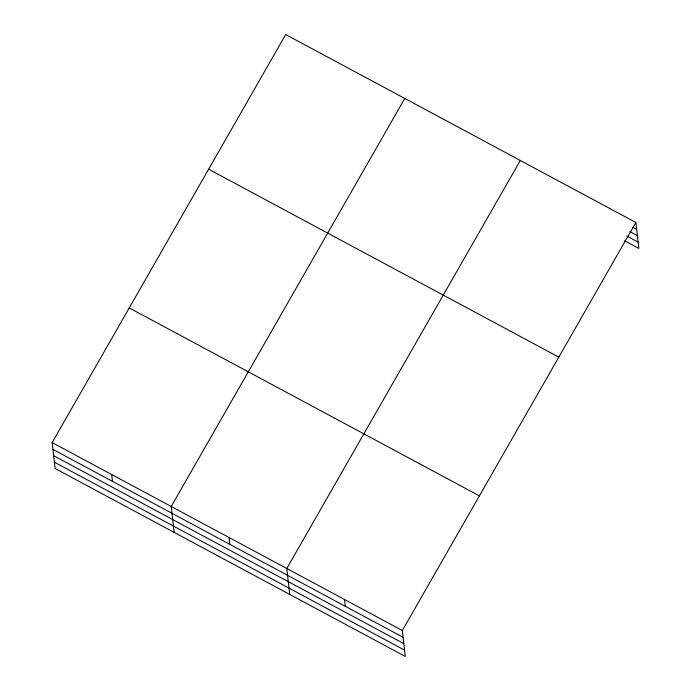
<?xml version="1.0" encoding="UTF-8"?>
<svg xmlns="http://www.w3.org/2000/svg" width="691" height="691" viewBox="0 0 691 691"><rect width="100%" height="100%" fill="white"/><g stroke="black" fill="none" stroke-linecap="round" stroke-linejoin="round"><path stroke-width="1.04" d="M635.875 222.485L402.335 630.512L405.297 656.45L55.125 468.515L52.162 442.577L285.703 34.55L635.875 222.485L638.838 248.423L624.629 240.796M404.762 98.45L171.221 506.477L174.175 532.415M520.323 160.467L286.782 568.494L289.736 594.433M632.87 227.27L636.653 229.3M629.795 231.545L637.378 235.614M626.746 236.011L638.113 242.109M208.639 169.2L558.812 357.135M129.234 307.927L479.407 495.862M52.162 442.577L402.335 630.512M52.939 449.392L403.112 637.327M53.665 455.706L403.838 643.641M54.399 462.201L404.572 650.136M344.559 599.503L345.336 606.318M229.006 537.486L229.783 544.301M111.692 474.527L112.469 481.342"/></g></svg>
